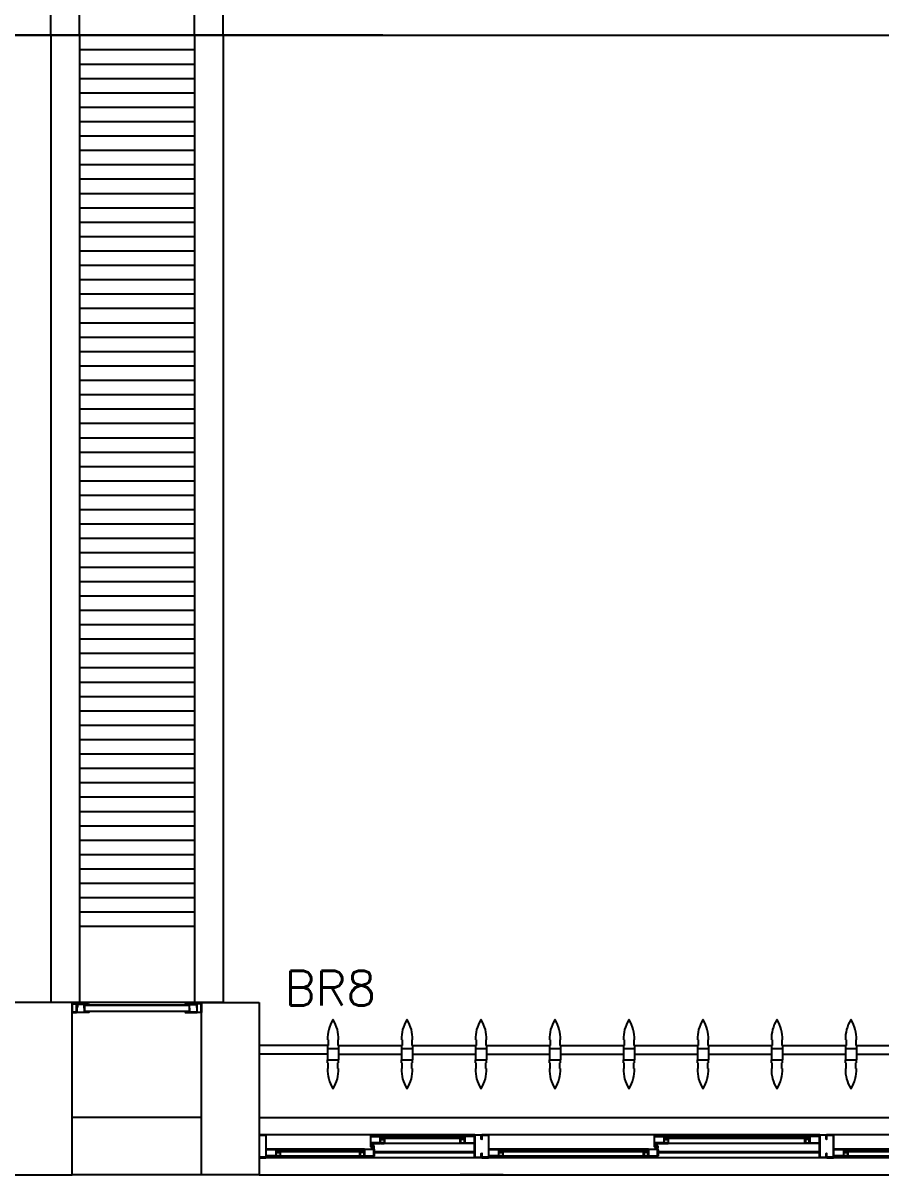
# Model space of a CAD drawing. Header units: millimetres. Extents: x 2686 to 2939, y 1294 to 1441.
# Drawn here: x 2742.299 to 2745.285, y 1410.375 to 1414.382 of the extents above; entities that cross this region are included whole.
import ezdxf

# ---------------------------------------------------------------- set-up
doc = ezdxf.new("R2010")
doc.units = ezdxf.units.MM
doc.linetypes.add('DASHED2', pattern=[0.375, 0.25, -0.125])
doc.linetypes.add('HIDDEN', pattern=[0.375, 0.25, -0.125])
for name, color, linetype in [('AR-ALV', 2, 'Continuous'), ('AR-BRISES', 1, 'Continuous'), ('AR-CALÇADA', 1, 'Continuous'), ('AR-ESQ', 1, 'Continuous'), ('AR-ESTC', 3, 'Continuous'), ('AR-ESTC-V3', 3, 'Continuous'), ('AR-PEITORIL', 1, 'Continuous'), ('AR-PISO', 1, 'Continuous'), ('AR-PROJ', 1, 'HIDDEN'), ('BR-PAINEL', 1, 'Continuous'), ('BR-SUPORTE', 1, 'Continuous'), ('BR-TEXTO', 2, 'Continuous'), ('DET-PROJ', 1, 'DASHED2'), ('DT-ESQ-BAGUETE-C', 1, 'Continuous'), ('DT-ESQ-BAGUETE-V', 1, 'Continuous'), ('DT-ESQ-CHAPA DOBRADA-V', 1, 'Continuous'), ('DT-ESQ-PERFIL CADEIRA-C', 2, 'Continuous'), ('DT-ESQ-PERFIL CADEIRA-V', 2, 'Continuous'), ('DT-ESQ-PERFIL U SIMPLES-C', 2, 'Continuous'), ('DT-ESQ-PERFIL U-C', 2, 'Continuous'), ('DT-ESQ-PERFIL U-V', 1, 'Continuous'), ('DT-ESQ-VENEZIANA-C', 1, 'Continuous'), ('DT-ESQ-VENEZIANA-V', 1, 'Continuous'), ('DT-ESQ-VIDRO-C', 2, 'Continuous'), ('DT-TXTMOD', 1, 'Continuous'), ('insercao', 4, 'Continuous')]:
    doc.layers.add(name, color=color, linetype=linetype)
doc.styles.add('S10', font='simplex.shx', dxfattribs={"height": 0.1})
doc.styles.add('S12', font='simplex.shx', dxfattribs={"width": 1.1, "height": 0.12})

# ---------------------------------------------------------------- blocks, each defined once
blk = doc.blocks.new('EF23-P')
at = {"layer": 'DT-ESQ-BAGUETE-C', "ltscale": 0.1}
for points in [[(3.1015, -0.08), (3.115, -0.08), (3.115, -0.0785), (3.102, -0.0785, -0.414214), (3.1015, -0.078), (3.1015, -0.067, -0.414214), (3.102, -0.0665), (3.115, -0.0665), (3.115, -0.065), (3.1015, -0.065, 0.414214), (3.1, -0.0665), (3.1, -0.0785, 0.414214)], [(3.81, -0.08), (3.7965, -0.08), (3.7965, -0.0785), (3.8095, -0.0785, 0.414214), (3.81, -0.078), (3.81, -0.067, 0.414214), (3.8095, -0.0665), (3.7965, -0.0665), (3.7965, -0.065), (3.81, -0.065, -0.414214), (3.8115, -0.0665), (3.8115, -0.0785, -0.414214)], [(4.3015, -0.08), (4.315, -0.08), (4.315, -0.0785), (4.302, -0.0785, -0.414214), (4.3015, -0.078), (4.3015, -0.067, -0.414214), (4.302, -0.0665), (4.315, -0.0665), (4.315, -0.065), (4.3015, -0.065, 0.414214), (4.3, -0.0665), (4.3, -0.0785, 0.414214)], [(4.7975, -0.08), (4.784, -0.08), (4.784, -0.0785), (4.797, -0.0785, 0.414214), (4.7975, -0.078), (4.7975, -0.067, 0.414214), (4.797, -0.0665), (4.784, -0.0665), (4.784, -0.065), (4.7975, -0.065, -0.414214), (4.799, -0.0665), (4.799, -0.0785, -0.414214)], [(5.0765, -0.08), (5.09, -0.08), (5.09, -0.0785), (5.077, -0.0785, -0.414214), (5.0765, -0.078), (5.0765, -0.067, -0.414214), (5.077, -0.0665), (5.09, -0.0665), (5.09, -0.065), (5.0765, -0.065, 0.414214), (5.075, -0.0665), (5.075, -0.0785, 0.414214)], [(3.2485, -0.125), (3.235, -0.125), (3.235, -0.1235), (3.248, -0.1235, 0.414214), (3.2485, -0.123), (3.2485, -0.112, 0.414214), (3.248, -0.1115), (3.235, -0.1115), (3.235, -0.11), (3.2485, -0.11, -0.414214), (3.25, -0.1115), (3.25, -0.1235, -0.414214)], [(3.7265, -0.125), (3.74, -0.125), (3.74, -0.1235), (3.727, -0.1235, -0.414214), (3.7265, -0.123), (3.7265, -0.112, -0.414214), (3.727, -0.1115), (3.74, -0.1115), (3.74, -0.11), (3.7265, -0.11, 0.414214), (3.725, -0.1115), (3.725, -0.1235, 0.414214)], [(4.4485, -0.125), (4.435, -0.125), (4.435, -0.1235), (4.448, -0.1235, 0.414214), (4.4485, -0.123), (4.4485, -0.112, 0.414214), (4.448, -0.1115), (4.435, -0.1115), (4.435, -0.11), (4.4485, -0.11, -0.414214), (4.45, -0.1115), (4.45, -0.1235, -0.414214)], [(4.714, -0.125), (4.7275, -0.125), (4.7275, -0.1235), (4.7145, -0.1235, -0.414214), (4.714, -0.123), (4.714, -0.112, -0.414214), (4.7145, -0.1115), (4.7275, -0.1115), (4.7275, -0.11), (4.714, -0.11, 0.414214), (4.7125, -0.1115), (4.7125, -0.1235, 0.414214)]]:
    blk.add_lwpolyline(points, format="xyb", close=True, dxfattribs=at)
at = {"layer": 'DT-ESQ-BAGUETE-V', "ltscale": 0.1}
for p, q in [((2.61, -0.065), (3.1015, -0.065)), ((3.81, -0.065), (4.3015, -0.065)), ((4.7975, -0.065), (5.0765, -0.065)), ((3.2485, -0.11), (3.7265, -0.11)), ((4.4485, -0.11), (4.714, -0.11))]:
    blk.add_line(p, q, dxfattribs=at)
at = {"layer": 'DT-ESQ-CHAPA DOBRADA-V', "ltscale": 0.1}
for p, q in [((3.2, -0.077), (3.7615, -0.077)), ((3.2, -0.08), (3.7615, -0.08)), ((4.4, -0.077), (4.749, -0.077)), ((4.4, -0.08), (4.749, -0.08))]:
    blk.add_line(p, q, dxfattribs=at)
at = {"layer": 'DT-ESQ-PERFIL CADEIRA-C', "ltscale": 0.1}
for p, q in [((3.15, -0.0885), (3.1015, -0.0885)), ((3.7635, -0.0885), (3.81, -0.0885)), ((4.35, -0.0885), (4.3015, -0.0885)), ((4.751, -0.0885), (4.7975, -0.0885)), ((5.125, -0.0885), (5.0765, -0.0885)), ((3.2, -0.1335), (3.2485, -0.1335)), ((3.773, -0.1335), (3.7265, -0.1335)), ((4.4, -0.1335), (4.4485, -0.1335)), ((4.7605, -0.1335), (4.714, -0.1335))]:
    blk.add_line(p, q, dxfattribs=at)
for points in [[(3.1015, -0.09), (3.15, -0.09), (3.15, -0.0885), (3.115, -0.0885, 0.198912), (3.1161, -0.0881, 0.198913), (3.1165, -0.087), (3.1165, -0.067, -0.414214), (3.117, -0.0665), (3.15, -0.0665), (3.15, -0.065), (3.1165, -0.065, 0.414214), (3.115, -0.0665), (3.115, -0.0785), (3.115, -0.08), (3.115, -0.087), (3.1015, -0.087, 1)], [(3.81, -0.087, -1), (3.81, -0.09), (3.7635, -0.09, -0.414214), (3.7615, -0.088), (3.7615, -0.067, -0.414214), (3.7635, -0.065), (3.795, -0.065, -0.414214), (3.7965, -0.0665), (3.7965, -0.087)], [(3.7965, -0.0885, -0.198913), (3.7954, -0.0881, -0.198913), (3.795, -0.087), (3.795, -0.067, 0.414214), (3.7945, -0.0665), (3.7635, -0.0665, 0.414214), (3.763, -0.067), (3.763, -0.088, 0.414214), (3.7635, -0.0885)], [(4.3015, -0.09), (4.35, -0.09), (4.35, -0.0885), (4.315, -0.0885, 0.198912), (4.3161, -0.0881, 0.198913), (4.3165, -0.087), (4.3165, -0.067, -0.414214), (4.317, -0.0665), (4.35, -0.0665), (4.35, -0.065), (4.3165, -0.065, 0.414214), (4.315, -0.0665), (4.315, -0.0785), (4.315, -0.08), (4.315, -0.087), (4.3015, -0.087, 1)], [(4.7975, -0.087, -1), (4.7975, -0.09), (4.751, -0.09, -0.414214), (4.749, -0.088), (4.749, -0.067, -0.414214), (4.751, -0.065), (4.7825, -0.065, -0.414214), (4.784, -0.0665), (4.784, -0.087)], [(4.784, -0.0885, -0.198913), (4.7829, -0.0881, -0.198913), (4.7825, -0.087), (4.7825, -0.067, 0.414214), (4.782, -0.0665), (4.751, -0.0665, 0.414214), (4.7505, -0.067), (4.7505, -0.088, 0.414214), (4.751, -0.0885)], [(5.0765, -0.09), (5.125, -0.09), (5.125, -0.0885), (5.09, -0.0885, 0.198912), (5.0911, -0.0881, 0.198913), (5.0915, -0.087), (5.0915, -0.067, -0.414214), (5.092, -0.0665), (5.125, -0.0665), (5.125, -0.065), (5.0915, -0.065, 0.414214), (5.09, -0.0665), (5.09, -0.0785), (5.09, -0.08), (5.09, -0.087), (5.0765, -0.087, 1)], [(3.2485, -0.135), (3.2, -0.135), (3.2, -0.1335), (3.235, -0.1335, -0.198912), (3.2339, -0.1331, -0.198913), (3.2335, -0.132), (3.2335, -0.112, 0.414214), (3.233, -0.1115), (3.2, -0.1115), (3.2, -0.11), (3.2335, -0.11, -0.414214), (3.235, -0.1115), (3.235, -0.1235), (3.235, -0.125), (3.235, -0.132), (3.2485, -0.132, -1)], [(3.7265, -0.132, 1), (3.7265, -0.135), (3.773, -0.135, 0.414214), (3.775, -0.133), (3.775, -0.112, 0.414214), (3.773, -0.11), (3.7415, -0.11, 0.414214), (3.74, -0.1115), (3.74, -0.132)], [(3.74, -0.1335, 0.198913), (3.7411, -0.1331, 0.198913), (3.7415, -0.132), (3.7415, -0.112, -0.414214), (3.742, -0.1115), (3.773, -0.1115, -0.414214), (3.7735, -0.112), (3.7735, -0.133, -0.414214), (3.773, -0.1335)], [(4.4485, -0.135), (4.4, -0.135), (4.4, -0.1335), (4.435, -0.1335, -0.198912), (4.4339, -0.1331, -0.198913), (4.4335, -0.132), (4.4335, -0.112, 0.414214), (4.433, -0.1115), (4.4, -0.1115), (4.4, -0.11), (4.4335, -0.11, -0.414214), (4.435, -0.1115), (4.435, -0.1235), (4.435, -0.125), (4.435, -0.132), (4.4485, -0.132, -1)], [(4.714, -0.132, 1), (4.714, -0.135), (4.7605, -0.135, 0.414214), (4.7625, -0.133), (4.7625, -0.112, 0.414214), (4.7605, -0.11), (4.729, -0.11, 0.414214), (4.7275, -0.1115), (4.7275, -0.132)], [(4.7275, -0.1335, 0.198913), (4.7286, -0.1331, 0.198913), (4.729, -0.132), (4.729, -0.112, -0.414214), (4.7295, -0.1115), (4.7605, -0.1115, -0.414214), (4.761, -0.112), (4.761, -0.133, -0.414214), (4.7605, -0.1335)]]:
    blk.add_lwpolyline(points, format="xyb", close=True, dxfattribs=at)
at = {"layer": 'DT-ESQ-PERFIL CADEIRA-V', "ltscale": 0.1}
for p, q in [((2.595, -0.09), (3.1015, -0.09)), ((3.795, -0.09), (4.3015, -0.09)), ((4.7825, -0.09), (5.0765, -0.09)), ((3.2485, -0.135), (3.7265, -0.135)), ((4.4485, -0.135), (4.714, -0.135))]:
    blk.add_line(p, q, dxfattribs=at)
at = {"layer": 'DT-ESQ-PERFIL U SIMPLES-C', "ltscale": 0.1}
for points in [[(3.7635, -0.102), (3.7715, -0.102), (3.7715, -0.1005), (3.7635, -0.1005, -0.414214), (3.763, -0.1), (3.763, -0.092, -0.414214), (3.7635, -0.0915), (3.7715, -0.0915), (3.7715, -0.09), (3.7635, -0.09, 0.414214), (3.7615, -0.092), (3.7615, -0.1, 0.414214)], [(3.773, -0.098), (3.765, -0.098), (3.765, -0.0995), (3.773, -0.0995, -0.414214), (3.7735, -0.1), (3.7735, -0.108, -0.414214), (3.773, -0.1085), (3.765, -0.1085), (3.765, -0.11), (3.773, -0.11, 0.414214), (3.775, -0.108), (3.775, -0.1, 0.414214)], [(4.751, -0.102), (4.759, -0.102), (4.759, -0.1005), (4.751, -0.1005, -0.414214), (4.7505, -0.1), (4.7505, -0.092, -0.414214), (4.751, -0.0915), (4.759, -0.0915), (4.759, -0.09), (4.751, -0.09, 0.414214), (4.749, -0.092), (4.749, -0.1, 0.414214)], [(4.7605, -0.098), (4.7525, -0.098), (4.7525, -0.0995), (4.7605, -0.0995, -0.414214), (4.761, -0.1), (4.761, -0.108, -0.414214), (4.7605, -0.1085), (4.7525, -0.1085), (4.7525, -0.11), (4.7605, -0.11, 0.414214), (4.7625, -0.108), (4.7625, -0.1, 0.414214)]]:
    blk.add_lwpolyline(points, format="xyb", close=True, dxfattribs=at)
at = {"layer": 'DT-ESQ-PERFIL U-C', "ltscale": 0.1}
for points in [[(3.175, -0.0615, 0.414214), (3.1735, -0.06), (3.1515, -0.06, 0.414214), (3.15, -0.0615), (3.15, -0.1385, 0.414214), (3.1515, -0.14), (3.1735, -0.14, 0.414214), (3.175, -0.1385), (3.175, -0.125), (3.1735, -0.125), (3.1735, -0.138, -0.414214), (3.173, -0.1385), (3.152, -0.1385, -0.414214), (3.1515, -0.138), (3.1515, -0.062, -0.414214), (3.152, -0.0615), (3.173, -0.0615, -0.414214), (3.1735, -0.062), (3.1735, -0.075), (3.175, -0.075)], [(3.175, -0.0615, -0.414214), (3.1765, -0.06), (3.1985, -0.06, -0.414214), (3.2, -0.0615), (3.2, -0.1385, -0.414214), (3.1985, -0.14), (3.1765, -0.14, -0.414214), (3.175, -0.1385), (3.175, -0.125), (3.1765, -0.125), (3.1765, -0.138, 0.414214), (3.177, -0.1385), (3.198, -0.1385, 0.414214), (3.1985, -0.138), (3.1985, -0.062, 0.414214), (3.198, -0.0615), (3.177, -0.0615, 0.414214), (3.1765, -0.062), (3.1765, -0.075), (3.175, -0.075)], [(4.375, -0.0615, 0.414214), (4.3735, -0.06), (4.3515, -0.06, 0.414214), (4.35, -0.0615), (4.35, -0.1385, 0.414214), (4.3515, -0.14), (4.3735, -0.14, 0.414214), (4.375, -0.1385), (4.375, -0.125), (4.3735, -0.125), (4.3735, -0.138, -0.414214), (4.373, -0.1385), (4.352, -0.1385, -0.414214), (4.3515, -0.138), (4.3515, -0.062, -0.414214), (4.352, -0.0615), (4.373, -0.0615, -0.414214), (4.3735, -0.062), (4.3735, -0.075), (4.375, -0.075)], [(4.375, -0.0615, -0.414214), (4.3765, -0.06), (4.3985, -0.06, -0.414214), (4.4, -0.0615), (4.4, -0.1385, -0.414214), (4.3985, -0.14), (4.3765, -0.14, -0.414214), (4.375, -0.1385), (4.375, -0.125), (4.3765, -0.125), (4.3765, -0.138, 0.414214), (4.377, -0.1385), (4.398, -0.1385, 0.414214), (4.3985, -0.138), (4.3985, -0.062, 0.414214), (4.398, -0.0615), (4.377, -0.0615, 0.414214), (4.3765, -0.062), (4.3765, -0.075), (4.375, -0.075)], [(5.15, -0.0615, 0.414214), (5.1485, -0.06), (5.1265, -0.06, 0.414214), (5.125, -0.0615), (5.125, -0.1385, 0.414214), (5.1265, -0.14), (5.1485, -0.14, 0.414214), (5.15, -0.1385), (5.15, -0.125), (5.1485, -0.125), (5.1485, -0.138, -0.414214), (5.148, -0.1385), (5.127, -0.1385, -0.414214), (5.1265, -0.138), (5.1265, -0.062, -0.414214), (5.127, -0.0615), (5.148, -0.0615, -0.414214), (5.1485, -0.062), (5.1485, -0.075), (5.15, -0.075)]]:
    blk.add_lwpolyline(points, format="xyb", close=True, dxfattribs=at)
at = {"layer": 'DT-ESQ-PERFIL U-V', "ltscale": 0.1}
for p, q in [((1.9985, -0.06), (3.1515, -0.06)), ((3.1985, -0.06), (4.3515, -0.06)), ((4.3985, -0.06), (5.1265, -0.06)), ((1.9985, -0.14), (3.1515, -0.14)), ((3.1985, -0.14), (4.3515, -0.14)), ((4.3985, -0.14), (5.1265, -0.14))]:
    blk.add_line(p, q, dxfattribs=at)
at = {"layer": 'DT-ESQ-VIDRO-C', "ltscale": 0.1}
for points in [[(3.1125, -0.085), (3.1125, -0.082), (2.599, -0.082), (2.599, -0.085)], [(4.3125, -0.085), (4.3125, -0.082), (3.799, -0.082), (3.799, -0.085)], [(5.0875, -0.085), (5.0875, -0.082), (4.7865, -0.082), (4.7865, -0.085)], [(3.238, -0.13), (3.238, -0.127), (3.737, -0.127), (3.737, -0.13)], [(4.438, -0.13), (4.438, -0.127), (4.7245, -0.127), (4.7245, -0.13)]]:
    blk.add_lwpolyline(points, close=True, dxfattribs=at)
at = {"layer": 'DT-TXTMOD', "ltscale": 0.1, "style": 'S10', "flags": 3}
for tag, p in [('M01', (0.025, -0.28)), ('M02', (0.3253, -0.28)), ('M03', (0.627, -0.28)), ('M04', (0.9288, -0.28)), ('M05', (1.2306, -0.28)), ('M06', (1.5323, -0.28)), ('M07', (1.8341, -0.28)), ('M08', (2.1359, -0.28)), ('M09', (2.4376, -0.28)), ('M10', (2.7394, -0.28)), ('M11', (3.0412, -0.28)), ('M12', (3.3429, -0.28)), ('M13', (3.6447, -0.28)), ('M14', (3.9464, -0.28)), ('M15', (4.2482, -0.28)), ('M16', (4.55, -0.28)), ('M17', (4.8517, -0.28))]:
    blk.add_attdef(tag, p, '', height=0.1, dxfattribs=at)
blk = doc.blocks.new('BR-MODULO8')
at = {"layer": 'BR-PAINEL'}
for p, q in [((-4.9117, 0.27), (-4.9092, 0.27)), ((-4.9117, 0.25), (-4.9117, 0.24)), ((-4.9117, 0.25), (-4.9092, 0.25)), ((-4.9092, 0.27), (-4.9092, 0.25)), ((-4.8758, 0.27), (-4.8758, 0.25)), ((-4.8733, 0.27), (-4.8758, 0.27)), ((-4.8733, 0.25), (-4.8758, 0.25)), ((-4.8733, 0.25), (-4.8733, 0.24)), ((-4.6542, 0.27), (-4.6517, 0.27)), ((-4.6542, 0.25), (-4.6542, 0.24)), ((-4.6542, 0.25), (-4.6517, 0.25)), ((-4.6517, 0.27), (-4.6517, 0.25)), ((-4.6183, 0.27), (-4.6183, 0.25)), ((-4.6158, 0.27), (-4.6183, 0.27)), ((-4.6158, 0.25), (-4.6183, 0.25)), ((-4.6158, 0.25), (-4.6158, 0.24)), ((-4.3967, 0.27), (-4.3942, 0.27)), ((-4.3967, 0.25), (-4.3967, 0.24)), ((-4.3967, 0.25), (-4.3942, 0.25)), ((-4.3942, 0.27), (-4.3942, 0.25)), ((-4.3608, 0.27), (-4.3608, 0.25)), ((-4.3583, 0.27), (-4.3608, 0.27)), ((-4.3583, 0.25), (-4.3608, 0.25)), ((-4.3583, 0.25), (-4.3583, 0.24)), ((-4.1392, 0.27), (-4.1367, 0.27)), ((-4.1392, 0.25), (-4.1392, 0.24)), ((-4.1392, 0.25), (-4.1367, 0.25)), ((-4.1367, 0.27), (-4.1367, 0.25)), ((-4.1033, 0.27), (-4.1033, 0.25)), ((-4.1008, 0.27), (-4.1033, 0.27)), ((-4.1008, 0.25), (-4.1033, 0.25)), ((-4.1008, 0.25), (-4.1008, 0.24)), ((-3.8817, 0.27), (-3.8792, 0.27)), ((-3.8817, 0.25), (-3.8817, 0.24)), ((-3.8817, 0.25), (-3.8792, 0.25)), ((-3.8792, 0.27), (-3.8792, 0.25)), ((-3.8458, 0.27), (-3.8458, 0.25)), ((-3.8433, 0.27), (-3.8458, 0.27)), ((-3.8433, 0.25), (-3.8458, 0.25)), ((-3.8433, 0.25), (-3.8433, 0.24)), ((-3.6242, 0.27), (-3.6217, 0.27)), ((-3.6242, 0.25), (-3.6242, 0.24)), ((-3.6242, 0.25), (-3.6217, 0.25)), ((-3.6217, 0.27), (-3.6217, 0.25)), ((-3.5883, 0.27), (-3.5883, 0.25)), ((-3.5858, 0.27), (-3.5883, 0.27)), ((-3.5858, 0.25), (-3.5883, 0.25)), ((-3.5858, 0.25), (-3.5858, 0.24)), ((-3.3667, 0.27), (-3.3642, 0.27)), ((-3.3667, 0.25), (-3.3667, 0.24)), ((-3.3667, 0.25), (-3.3642, 0.25)), ((-3.3642, 0.27), (-3.3642, 0.25)), ((-3.3308, 0.27), (-3.3308, 0.25)), ((-3.3283, 0.27), (-3.3308, 0.27)), ((-3.3283, 0.25), (-3.3308, 0.25)), ((-3.3283, 0.25), (-3.3283, 0.24)), ((-3.1092, 0.27), (-3.1067, 0.27)), ((-3.1092, 0.25), (-3.1092, 0.24)), ((-3.1092, 0.25), (-3.1067, 0.25)), ((-3.1067, 0.27), (-3.1067, 0.25)), ((-3.0733, 0.27), (-3.0733, 0.25)), ((-3.0708, 0.27), (-3.0733, 0.27)), ((-3.0708, 0.25), (-3.0733, 0.25)), ((-3.0708, 0.25), (-3.0708, 0.24)), ((-4.9117, 0.24), (-4.8733, 0.24)), ((-4.9117, 0.24), (-4.9117, 0.2)), ((-4.8733, 0.24), (-4.8733, 0.2)), ((-4.6542, 0.24), (-4.6158, 0.24)), ((-4.6542, 0.24), (-4.6542, 0.2)), ((-4.6158, 0.24), (-4.6158, 0.2)), ((-4.3967, 0.24), (-4.3583, 0.24)), ((-4.3967, 0.24), (-4.3967, 0.2)), ((-4.3583, 0.24), (-4.3583, 0.2)), ((-4.1392, 0.24), (-4.1008, 0.24)), ((-4.1392, 0.24), (-4.1392, 0.2)), ((-4.1008, 0.24), (-4.1008, 0.2)), ((-3.8817, 0.24), (-3.8433, 0.24)), ((-3.8817, 0.24), (-3.8817, 0.2)), ((-3.8433, 0.24), (-3.8433, 0.2)), ((-3.6242, 0.24), (-3.5858, 0.24)), ((-3.6242, 0.24), (-3.6242, 0.2)), ((-3.5858, 0.24), (-3.5858, 0.2)), ((-3.3667, 0.24), (-3.3283, 0.24)), ((-3.3667, 0.24), (-3.3667, 0.2)), ((-3.3283, 0.24), (-3.3283, 0.2)), ((-3.1092, 0.24), (-3.0708, 0.24)), ((-3.1092, 0.24), (-3.1092, 0.2)), ((-3.0708, 0.24), (-3.0708, 0.2)), ((-4.9117, 0.2), (-4.8733, 0.2)), ((-4.9117, 0.19), (-4.9117, 0.2)), ((-4.9117, 0.19), (-4.9092, 0.19)), ((-4.9117, 0.17), (-4.9092, 0.17)), ((-4.9092, 0.17), (-4.9092, 0.19)), ((-4.8733, 0.19), (-4.8758, 0.19)), ((-4.8758, 0.17), (-4.8758, 0.19)), ((-4.8733, 0.17), (-4.8758, 0.17)), ((-4.8733, 0.19), (-4.8733, 0.2)), ((-4.6542, 0.2), (-4.6158, 0.2)), ((-4.6542, 0.19), (-4.6542, 0.2)), ((-4.6542, 0.19), (-4.6517, 0.19)), ((-4.6542, 0.17), (-4.6517, 0.17)), ((-4.6517, 0.17), (-4.6517, 0.19)), ((-4.6158, 0.19), (-4.6183, 0.19)), ((-4.6183, 0.17), (-4.6183, 0.19)), ((-4.6158, 0.17), (-4.6183, 0.17)), ((-4.6158, 0.19), (-4.6158, 0.2)), ((-4.3967, 0.2), (-4.3583, 0.2)), ((-4.3967, 0.19), (-4.3967, 0.2)), ((-4.3967, 0.19), (-4.3942, 0.19)), ((-4.3967, 0.17), (-4.3942, 0.17)), ((-4.3942, 0.17), (-4.3942, 0.19)), ((-4.3583, 0.19), (-4.3608, 0.19)), ((-4.3608, 0.17), (-4.3608, 0.19)), ((-4.3583, 0.17), (-4.3608, 0.17)), ((-4.3583, 0.19), (-4.3583, 0.2)), ((-4.1392, 0.2), (-4.1008, 0.2)), ((-4.1392, 0.19), (-4.1392, 0.2)), ((-4.1392, 0.19), (-4.1367, 0.19)), ((-4.1392, 0.17), (-4.1367, 0.17)), ((-4.1367, 0.17), (-4.1367, 0.19)), ((-4.1008, 0.19), (-4.1033, 0.19)), ((-4.1033, 0.17), (-4.1033, 0.19)), ((-4.1008, 0.17), (-4.1033, 0.17)), ((-4.1008, 0.19), (-4.1008, 0.2)), ((-3.8817, 0.2), (-3.8433, 0.2)), ((-3.8817, 0.19), (-3.8817, 0.2)), ((-3.8817, 0.19), (-3.8792, 0.19)), ((-3.8817, 0.17), (-3.8792, 0.17)), ((-3.8792, 0.17), (-3.8792, 0.19)), ((-3.8433, 0.19), (-3.8458, 0.19)), ((-3.8458, 0.17), (-3.8458, 0.19)), ((-3.8433, 0.17), (-3.8458, 0.17)), ((-3.8433, 0.19), (-3.8433, 0.2)), ((-3.6242, 0.2), (-3.5858, 0.2)), ((-3.6242, 0.19), (-3.6242, 0.2)), ((-3.6242, 0.19), (-3.6217, 0.19)), ((-3.6242, 0.17), (-3.6217, 0.17)), ((-3.6217, 0.17), (-3.6217, 0.19)), ((-3.5858, 0.19), (-3.5883, 0.19)), ((-3.5883, 0.17), (-3.5883, 0.19)), ((-3.5858, 0.17), (-3.5883, 0.17)), ((-3.5858, 0.19), (-3.5858, 0.2)), ((-3.3667, 0.2), (-3.3283, 0.2)), ((-3.3667, 0.19), (-3.3667, 0.2)), ((-3.3667, 0.19), (-3.3642, 0.19)), ((-3.3667, 0.17), (-3.3642, 0.17)), ((-3.3642, 0.17), (-3.3642, 0.19)), ((-3.3283, 0.19), (-3.3308, 0.19)), ((-3.3308, 0.17), (-3.3308, 0.19)), ((-3.3283, 0.17), (-3.3308, 0.17)), ((-3.3283, 0.19), (-3.3283, 0.2)), ((-3.1092, 0.2), (-3.0708, 0.2)), ((-3.1092, 0.19), (-3.1092, 0.2)), ((-3.1092, 0.19), (-3.1067, 0.19)), ((-3.1092, 0.17), (-3.1067, 0.17)), ((-3.1067, 0.17), (-3.1067, 0.19)), ((-3.0708, 0.19), (-3.0733, 0.19)), ((-3.0733, 0.17), (-3.0733, 0.19)), ((-3.0708, 0.17), (-3.0733, 0.17)), ((-3.0708, 0.19), (-3.0708, 0.2))]:
    blk.add_line(p, q, dxfattribs=at)
for centre, radius, start, end in [((-4.7867, 0.2739), 0.1251, 148.4721, 181.772), ((-4.8925, 0.3387), 0.001, 37.1012, 142.8988), ((-4.9983, 0.2739), 0.1251, 358.228, 31.5279), ((-4.5292, 0.2739), 0.1251, 148.4721, 181.772), ((-4.635, 0.3387), 0.001, 37.1012, 142.8988), ((-4.7408, 0.2739), 0.1251, 358.228, 31.5279), ((-4.2717, 0.2739), 0.1251, 148.4721, 181.772), ((-4.3775, 0.3387), 0.001, 37.1012, 142.8988), ((-4.4833, 0.2739), 0.1251, 358.228, 31.5279), ((-4.0142, 0.2739), 0.1251, 148.4721, 181.772), ((-4.12, 0.3387), 0.001, 37.1012, 142.8988), ((-4.2258, 0.2739), 0.1251, 358.228, 31.5279), ((-3.7567, 0.2739), 0.1251, 148.4721, 181.772), ((-3.8625, 0.3387), 0.001, 37.1012, 142.8988), ((-3.9683, 0.2739), 0.1251, 358.228, 31.5279), ((-3.4992, 0.2739), 0.1251, 148.4721, 181.772), ((-3.605, 0.3387), 0.001, 37.1012, 142.8988), ((-3.7108, 0.2739), 0.1251, 358.228, 31.5279), ((-3.2417, 0.2739), 0.1251, 148.4721, 181.772), ((-3.3475, 0.3387), 0.001, 37.1012, 142.8988), ((-3.4533, 0.2739), 0.1251, 358.228, 31.5279), ((-2.9842, 0.2739), 0.1251, 148.4721, 181.772), ((-3.09, 0.3387), 0.001, 37.1012, 142.8988), ((-3.1958, 0.2739), 0.1251, 358.228, 31.5279), ((-4.7867, 0.1661), 0.1251, 178.228, 211.5279), ((-4.9983, 0.1661), 0.1251, 328.4721, 1.772), ((-4.5292, 0.1661), 0.1251, 178.228, 211.5279), ((-4.7408, 0.1661), 0.1251, 328.4721, 1.772), ((-4.2717, 0.1661), 0.1251, 178.228, 211.5279), ((-4.4833, 0.1661), 0.1251, 328.4721, 1.772), ((-4.0142, 0.1661), 0.1251, 178.228, 211.5279), ((-4.2258, 0.1661), 0.1251, 328.4721, 1.772), ((-3.7567, 0.1661), 0.1251, 178.228, 211.5279), ((-3.9683, 0.1661), 0.1251, 328.4721, 1.772), ((-3.4992, 0.1661), 0.1251, 178.228, 211.5279), ((-3.7108, 0.1661), 0.1251, 328.4721, 1.772), ((-3.2417, 0.1661), 0.1251, 178.228, 211.5279), ((-3.4533, 0.1661), 0.1251, 328.4721, 1.772), ((-2.9842, 0.1661), 0.1251, 178.228, 211.5279), ((-3.1958, 0.1661), 0.1251, 328.4721, 1.772), ((-4.8925, 0.1013), 0.001, 217.1012, 322.8988), ((-4.635, 0.1013), 0.001, 217.1012, 322.8988), ((-4.3775, 0.1013), 0.001, 217.1012, 322.8988), ((-4.12, 0.1013), 0.001, 217.1012, 322.8988), ((-3.8625, 0.1013), 0.001, 217.1012, 322.8988), ((-3.605, 0.1013), 0.001, 217.1012, 322.8988), ((-3.3475, 0.1013), 0.001, 217.1012, 322.8988), ((-3.09, 0.1013), 0.001, 217.1012, 322.8988)]:
    blk.add_arc(centre, radius, start, end, dxfattribs=at)
at = {"layer": 'BR-SUPORTE'}
for p, q in [((-4.9117, 0.25), (-5.15, 0.25)), ((-4.8733, 0.25), (-4.6517, 0.25)), ((-4.6158, 0.25), (-4.3942, 0.25)), ((-4.3583, 0.25), (-4.1367, 0.25)), ((-4.1008, 0.25), (-3.8792, 0.25)), ((-3.8433, 0.25), (-3.6217, 0.25)), ((-3.5858, 0.25), (-3.3642, 0.25)), ((-3.3283, 0.25), (-3.1067, 0.25)), ((-3.0708, 0.25), (-2.8492, 0.25)), ((-4.9117, 0.22), (-5.15, 0.22)), ((-4.8733, 0.22), (-4.6542, 0.22)), ((-4.6158, 0.22), (-4.3967, 0.22)), ((-4.3583, 0.22), (-4.1392, 0.22)), ((-4.1008, 0.22), (-3.8817, 0.22)), ((-3.8433, 0.22), (-3.6242, 0.22)), ((-3.5858, 0.22), (-3.3667, 0.22)), ((-3.3283, 0.22), (-3.1092, 0.22)), ((-3.0708, 0.22), (-2.8517, 0.22))]:
    blk.add_line(p, q, dxfattribs=at)
blk = doc.blocks.new('EF01C-P')
at = {"layer": 'DT-ESQ-BAGUETE-C', "ltscale": 0.1}
for points in [[(0.0015, 0.035), (0.015, 0.035), (0.015, 0.0335), (0.0015, 0.0335), (0.0015, 0.005), (0.015, 0.005), (0.015, 0.0035), (0.0015, 0.0035, -0.414214), (0, 0.005), (0, 0.0335, -0.414214)], [(0.4485, 0.035), (0.435, 0.035), (0.435, 0.0335), (0.4485, 0.0335), (0.4485, 0.005), (0.435, 0.005), (0.435, 0.0035), (0.4485, 0.0035, 0.414214), (0.45, 0.005), (0.45, 0.0335, 0.414214)]]:
    blk.add_lwpolyline(points, format="xyb", close=True, dxfattribs=at)
at = {"layer": 'DT-ESQ-PERFIL CADEIRA-C', "ltscale": 0.1}
for points in [[(0.01, 0.0015), (0.01, 0.003), (0.0015, 0.003, 1), (0.0015, 0), (0.015, 0, 0.414214), (0.0165, 0.0015), (0.0165, 0.0335), (0.043, 0.0335)], [(0.043, 0.0065), (0.018, 0.0065), (0.018, 0.0165), (0.0165, 0.0165), (0.0165, 0.0065, 0.414214), (0.018, 0.005), (0.043, 0.005), (0.0565, 0.005, 1), (0.0565, 0.008), (0.043, 0.008), (0.043, 0.02), (0.043, 0.032), (0.0565, 0.032, 1), (0.0565, 0.035), (0.043, 0.035), (0.0165, 0.035, 0.414214), (0.015, 0.0335), (0.015, 0.0015), (0.0015, 0.0015)], [(0.0415, 0.02), (0.0415, 0.032, -0.414214), (0.043, 0.0335), (0.0565, 0.0335)], [(0.0415, 0.02), (0.0415, 0.008, 0.414214), (0.043, 0.0065), (0.0565, 0.0065)], [(0.407, 0.0065), (0.432, 0.0065), (0.432, 0.0165), (0.4335, 0.0165), (0.4335, 0.0065, -0.414214), (0.432, 0.005), (0.407, 0.005), (0.3935, 0.005, -1), (0.3935, 0.008), (0.407, 0.008), (0.407, 0.02), (0.407, 0.032), (0.3935, 0.032, -1), (0.3935, 0.035), (0.407, 0.035), (0.4335, 0.035, -0.414214), (0.435, 0.0335), (0.435, 0.0015), (0.4485, 0.0015)], [(0.4085, 0.02), (0.4085, 0.032, 0.414214), (0.407, 0.0335), (0.3935, 0.0335)], [(0.4085, 0.02), (0.4085, 0.008, -0.414214), (0.407, 0.0065), (0.3935, 0.0065)], [(0.44, 0.0015), (0.44, 0.003), (0.4485, 0.003, -1), (0.4485, 0), (0.435, 0, -0.414214), (0.4335, 0.0015), (0.4335, 0.0335), (0.407, 0.0335)]]:
    blk.add_lwpolyline(points, format="xyb", dxfattribs=at)
at = {"layer": 'DT-ESQ-PERFIL CADEIRA-V', "ltscale": 0.1}
blk.add_line((0.015, 0), (0.435, 0), dxfattribs=at)
at = {"layer": 'DT-ESQ-VENEZIANA-C', "ltscale": 0.1}
for p, q in [((0.043, 0.0105), (0.407, 0.0105)), ((0.043, 0.009), (0.407, 0.009))]:
    blk.add_line(p, q, dxfattribs=at)
at = {"layer": 'DT-ESQ-VENEZIANA-V', "ltscale": 0.1}
blk.add_line((0.043, 0.031), (0.407, 0.031), dxfattribs=at)
at = {"layer": 'DT-TXTMOD', "ltscale": 0.1, "style": 'S10', "flags": 3}
blk.add_attdef('EF01C', (0.0208, -0.14), '', height=0.1, dxfattribs=at)
blk = doc.blocks.new('DET-GS-PLANTA BAIXA')
at = {"layer": 'AR-ESTC-V3'}
for p, q in [((209.9161, -520.5739), (209.9161, -523.9389)), ((210.0161, -520.5739), (210.0161, -523.9389)), ((210.0161, -520.5739), (210.0161, -523.9389)), ((210.4161, -520.5739), (210.4161, -523.9389)), ((210.4161, -520.5739), (210.4161, -523.9389)), ((210.5161, -520.5739), (210.5161, -523.9389))]:
    blk.add_line(p, q, dxfattribs=at)
at = {"layer": 'AR-ESTC-V3', "color": 1}
for p, q in [((210.0161, -520.6239), (210.4161, -520.6239)), ((210.0161, -520.6739), (210.4161, -520.6739)), ((210.0161, -520.7239), (210.4161, -520.7239)), ((210.0161, -520.7739), (210.4161, -520.7739)), ((210.0161, -520.8239), (210.4161, -520.8239)), ((210.0161, -520.8739), (210.4161, -520.8739)), ((210.0161, -520.9239), (210.4161, -520.9239)), ((210.0161, -520.9739), (210.4161, -520.9739)), ((210.0161, -521.0239), (210.4161, -521.0239)), ((210.0161, -521.0739), (210.4161, -521.0739)), ((210.0161, -521.1239), (210.4161, -521.1239)), ((210.0161, -521.1739), (210.4161, -521.1739)), ((210.0161, -521.2239), (210.4161, -521.2239)), ((210.0161, -521.2739), (210.4161, -521.2739)), ((210.0161, -521.3239), (210.4161, -521.3239)), ((210.0161, -521.3739), (210.4161, -521.3739)), ((210.0161, -521.4239), (210.4161, -521.4239)), ((210.0161, -521.4739), (210.4161, -521.4739)), ((210.0161, -521.4739), (210.4161, -521.4739)), ((210.0161, -521.5239), (210.4161, -521.5239)), ((210.0161, -521.5239), (210.4161, -521.5239)), ((210.0161, -521.5739), (210.4161, -521.5739)), ((210.0161, -521.6239), (210.4161, -521.6239)), ((210.0161, -521.6739), (210.4161, -521.6739)), ((210.0161, -521.7239), (210.4161, -521.7239)), ((210.0161, -521.7739), (210.4161, -521.7739)), ((210.0161, -521.8239), (210.4161, -521.8239)), ((210.0161, -521.8739), (210.4161, -521.8739)), ((210.0161, -521.9239), (210.4161, -521.9239)), ((210.0161, -521.9739), (210.4161, -521.9739)), ((210.0161, -522.0239), (210.4161, -522.0239)), ((210.0161, -522.0739), (210.4161, -522.0739)), ((210.0161, -522.1239), (210.4161, -522.1239)), ((210.0161, -522.1739), (210.4161, -522.1739)), ((210.0161, -522.2239), (210.4161, -522.2239)), ((210.0161, -522.2739), (210.4161, -522.2739)), ((210.0161, -522.3239), (210.4161, -522.3239)), ((210.0161, -522.3739), (210.4161, -522.3739)), ((210.0161, -522.4239), (210.4161, -522.4239)), ((210.0161, -522.4739), (210.4161, -522.4739)), ((210.0161, -522.5239), (210.4161, -522.5239)), ((210.0161, -522.5739), (210.4161, -522.5739)), ((210.0161, -522.6239), (210.4161, -522.6239)), ((210.0161, -522.6739), (210.4161, -522.6739)), ((210.0161, -522.7239), (210.4161, -522.7239)), ((210.0161, -522.7739), (210.4161, -522.7739)), ((210.0161, -522.8239), (210.4161, -522.8239)), ((210.0161, -522.8739), (210.4161, -522.8739)), ((210.0161, -522.9239), (210.4161, -522.9239)), ((210.0161, -522.9739), (210.4161, -522.9739)), ((210.0161, -523.0239), (210.4161, -523.0239)), ((210.0161, -523.0739), (210.4161, -523.0739)), ((210.0161, -523.1239), (210.4161, -523.1239)), ((210.0161, -523.1739), (210.4161, -523.1739)), ((210.0161, -523.2239), (210.4161, -523.2239)), ((210.0161, -523.2739), (210.4161, -523.2739)), ((210.0161, -523.3239), (210.4161, -523.3239)), ((210.0161, -523.3739), (210.4161, -523.3739)), ((210.0161, -523.4239), (210.4161, -523.4239)), ((210.0161, -523.4739), (210.4161, -523.4739)), ((210.0161, -523.5239), (210.4161, -523.5239)), ((210.0161, -523.5739), (210.4161, -523.5739)), ((210.0161, -523.6239), (210.4161, -523.6239)), ((210.0161, -523.6739), (210.4161, -523.6739))]:
    blk.add_line(p, q, dxfattribs=at)
at = {"layer": 'AR-PISO'}
blk.add_line((211.0725, -520.5739), (203.4309, -520.5739), dxfattribs=at)
blk.add_line((211.0725, -520.5739), (203.4309, -520.5739), dxfattribs=at)
at = {"layer": 'DET-PROJ', "ltscale": 0.25}
for p, q in [((209.9161, -520.5739), (209.9161, -519.6739)), ((210.0161, -520.5739), (210.0161, -519.6739)), ((210.4161, -520.5739), (210.4161, -519.6739)), ((210.5161, -520.5739), (210.5161, -519.6739))]:
    blk.add_line(p, q, dxfattribs=at)
blk = doc.blocks.new('DET-GS-COBERTURA')
at = {"layer": 'AR-PISO', "linetype": 'Continuous'}
for p, q in [((211.8176, -520.5739), (204.5176, -520.5739)), ((210.8676, -520.5739), (210.8676, -523.9389)), ((210.9676, -520.5739), (210.9676, -523.9389)), ((211.3676, -520.5739), (211.3676, -523.9389)), ((211.4676, -520.5739), (211.4676, -523.9389)), ((210.9676, -520.6239), (211.3676, -520.6239)), ((210.9676, -520.6739), (211.3676, -520.6739)), ((210.9676, -520.7239), (211.3676, -520.7239)), ((210.9676, -520.7739), (211.3676, -520.7739)), ((210.9676, -520.8239), (211.3676, -520.8239)), ((210.9676, -520.8739), (211.3676, -520.8739)), ((210.9676, -520.9239), (211.3676, -520.9239)), ((210.9676, -520.9739), (211.3676, -520.9739)), ((210.9676, -521.0239), (211.3676, -521.0239)), ((210.9676, -521.0739), (211.3676, -521.0739)), ((210.9676, -521.1239), (211.3676, -521.1239)), ((210.9676, -521.1739), (211.3676, -521.1739)), ((210.9676, -521.2239), (211.3676, -521.2239)), ((210.9676, -521.2739), (211.3676, -521.2739)), ((210.9676, -521.3239), (211.3676, -521.3239)), ((210.9676, -521.3739), (211.3676, -521.3739)), ((210.9676, -521.4239), (211.3676, -521.4239)), ((210.9676, -521.4739), (211.3676, -521.4739)), ((210.9676, -521.4739), (211.3676, -521.4739)), ((210.9676, -521.5239), (211.3676, -521.5239)), ((210.9676, -521.5239), (211.3676, -521.5239)), ((210.9676, -521.5739), (211.3676, -521.5739)), ((210.9676, -521.6239), (211.3676, -521.6239)), ((210.9676, -521.6739), (211.3676, -521.6739)), ((210.9676, -521.7239), (211.3676, -521.7239)), ((210.9676, -521.7739), (211.3676, -521.7739)), ((210.9676, -521.8239), (211.3676, -521.8239)), ((210.9676, -521.8739), (211.3676, -521.8739)), ((210.9676, -521.9239), (211.3676, -521.9239)), ((210.9676, -521.9739), (211.3676, -521.9739)), ((210.9676, -522.0239), (211.3676, -522.0239)), ((210.9676, -522.0739), (211.3676, -522.0739)), ((210.9676, -522.1239), (211.3676, -522.1239)), ((210.9676, -522.1739), (211.3676, -522.1739)), ((210.9676, -522.2239), (211.3676, -522.2239)), ((210.9676, -522.2739), (211.3676, -522.2739)), ((210.9676, -522.3239), (211.3676, -522.3239)), ((210.9676, -522.3739), (211.3676, -522.3739)), ((210.9676, -522.4239), (211.3676, -522.4239)), ((210.9676, -522.4739), (211.3676, -522.4739)), ((210.9676, -522.5239), (211.3676, -522.5239)), ((210.9676, -522.5739), (211.3676, -522.5739)), ((210.9676, -522.6239), (211.3676, -522.6239)), ((210.9676, -522.6739), (211.3676, -522.6739)), ((210.9676, -522.7239), (211.3676, -522.7239)), ((210.9676, -522.7739), (211.3676, -522.7739)), ((210.9676, -522.8239), (211.3676, -522.8239)), ((210.9676, -522.8739), (211.3676, -522.8739)), ((210.9676, -522.9239), (211.3676, -522.9239)), ((210.9676, -522.9739), (211.3676, -522.9739)), ((210.9676, -523.0239), (211.3676, -523.0239)), ((210.9676, -523.0739), (211.3676, -523.0739)), ((210.9676, -523.1239), (211.3676, -523.1239)), ((210.9676, -523.1739), (211.3676, -523.1739)), ((210.9676, -523.2239), (211.3676, -523.2239)), ((210.9676, -523.2739), (211.3676, -523.2739)), ((210.9676, -523.3239), (211.3676, -523.3239)), ((210.9676, -523.3739), (211.3676, -523.3739)), ((210.9676, -523.4239), (211.3676, -523.4239)), ((210.9676, -523.4739), (211.3676, -523.4739)), ((210.9676, -523.5239), (211.3676, -523.5239)), ((210.9676, -523.5739), (211.3676, -523.5739)), ((210.9676, -523.6239), (211.3676, -523.6239)), ((210.9676, -523.6739), (211.3676, -523.6739)), ((211.4676, -523.9389), (210.8676, -523.9389))]:
    blk.add_line(p, q, dxfattribs=at)
at = {"layer": 'AR-PROJ'}
for p, q in [((210.8676, -520.5739), (210.8676, -520.3831)), ((210.9676, -520.5739), (210.9676, -520.3831)), ((211.3676, -520.5739), (211.3676, -520.3831)), ((211.4676, -520.5739), (211.4676, -520.3831))]:
    blk.add_line(p, q, dxfattribs=at)

msp = doc.modelspace()

# ---------------------------------------------------------------- linework, layer by layer
at = {"layer": 'AR-ALV'}
for p, q in [((2742.9207, 1410.5749), (2742.4707, 1410.5749)), ((2742.9207, 1410.3749), (2742.4707, 1410.3749)), ((2743.9707, 1410.3749), (2743.8207, 1410.3749))]:
    msp.add_line(p, q, dxfattribs=at)
at = {"layer": 'AR-CALÇADA'}
msp.add_line((2735.8457, 1414.3399), (2761.5522, 1414.3399), dxfattribs=at)
at = {"layer": 'AR-ESTC'}
for p, q in [((2742.4707, 1410.9749), (2742.2707, 1410.9749)), ((2742.4707, 1410.3749), (2742.4707, 1410.9749)), ((2742.9207, 1410.9749), (2743.1207, 1410.9749)), ((2742.9207, 1410.3749), (2742.9207, 1410.9749)), ((2743.1207, 1410.9749), (2743.1207, 1410.3749)), ((2742.2707, 1410.3749), (2742.4707, 1410.3749)), ((2743.1207, 1410.3749), (2742.9207, 1410.3749))]:
    msp.add_line(p, q, dxfattribs=at)
at = {"layer": 'AR-PEITORIL'}
for p, q in [((2743.1207, 1410.5749), (2748.2707, 1410.5749)), ((2743.1207, 1410.3749), (2748.2707, 1410.3749))]:
    msp.add_line(p, q, dxfattribs=at)

# ---------------------------------------------------------------- block references
msp.add_blockref('DET-GS-PLANTA BAIXA', (2532.4796, 1934.9138))
at = {"layer": 'AR-BRISES'}
ref = msp.add_blockref('BR-MODULO8', (2748.2707, 1410.5749), dxfattribs=at)
ref.add_attrib('BR', 'BR8', (2743.2092, 1410.9645), dxfattribs={"layer": 'BR-TEXTO', "height": 0.12, "style": 'S12'})
at = {"layer": 'AR-ESQ', "rotation": 180}
for name, p in [('EF01C-P', (2742.9207, 1410.9749)), ('EF23-P', (2748.2707, 1410.3749))]:
    msp.add_blockref(name, p, dxfattribs=at)
at = {"layer": 'insercao'}
msp.add_blockref('DET-GS-COBERTURA', (2531.5281, 1934.9138), dxfattribs=at)

doc.saveas('drawing.dxf')
